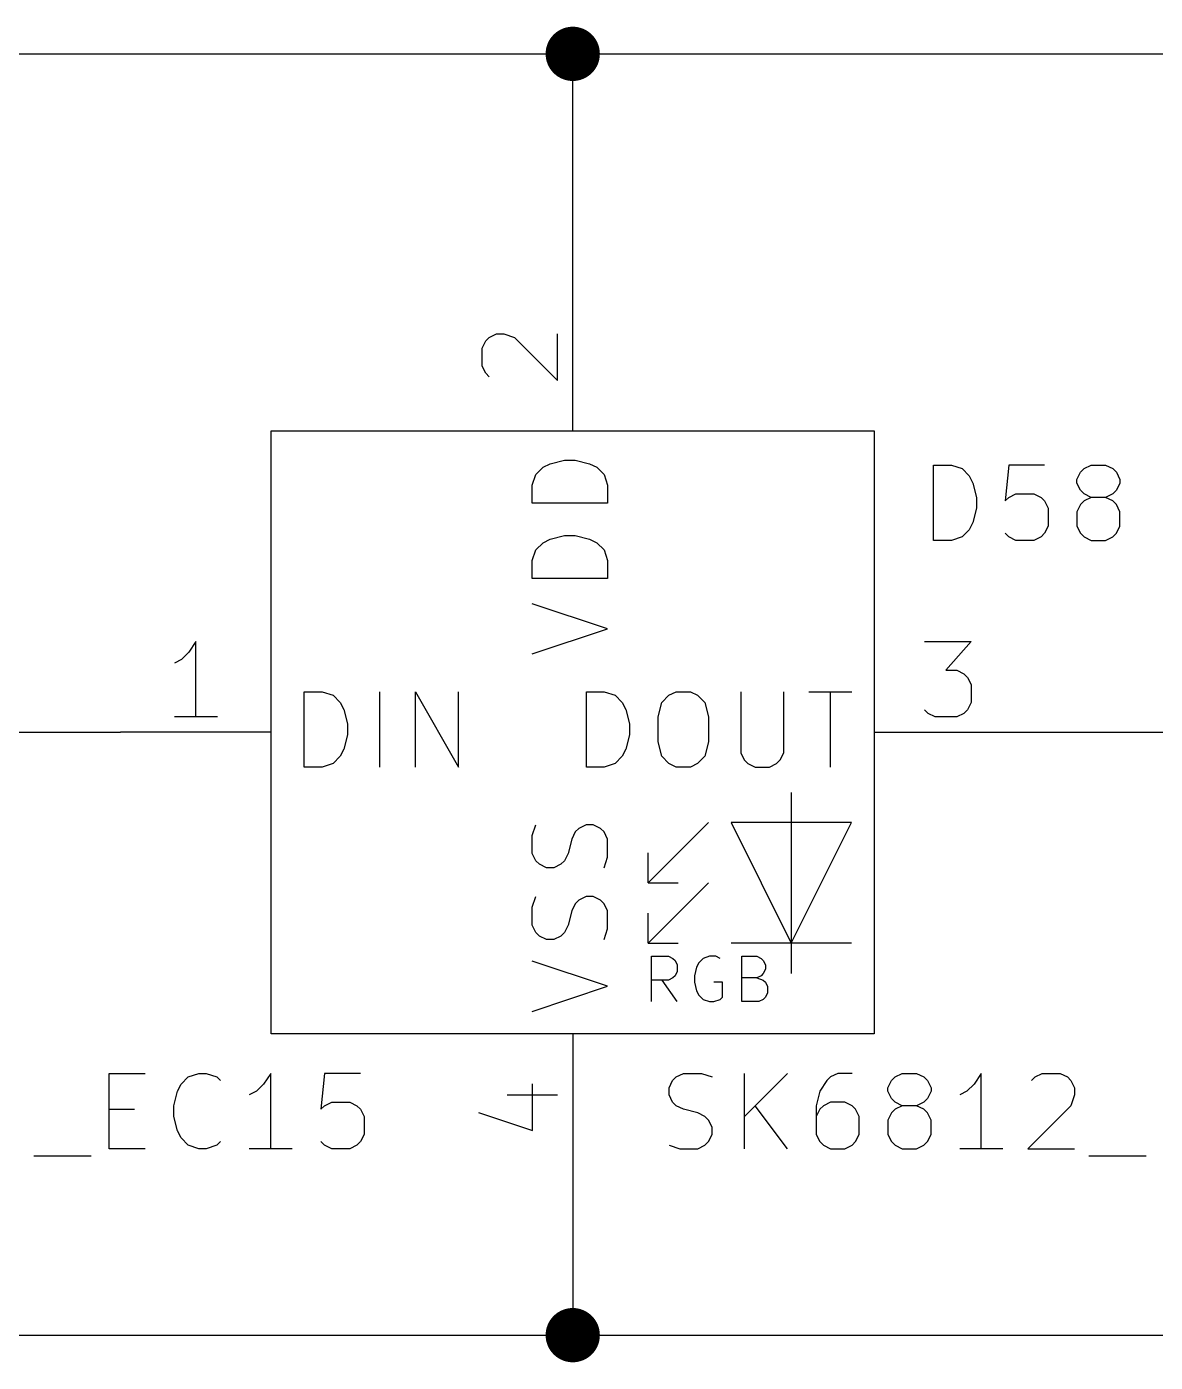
# Model space of a CAD drawing. Header units: millimetres. Extents: x 10 to 287, y -200 to -10.
# Drawn here: x 202.89 to 221.91, y -62.69 to -40.18 of the extents above; entities that cross this region are included whole.
import ezdxf

# ---------------------------------------------------------------- set-up
doc = ezdxf.new("R2010")
doc.units = ezdxf.units.MM
for name, color, linetype in [('GREENSIXTYFIVE', 129, 'CONTINUOUS'), ('LIGHTGREEN', 92, 'CONTINUOUS'), ('LIGHTRED', 12, 'CONTINUOUS'), ('RED', 14, 'CONTINUOUS'), ('WHITE', 250, 'CONTINUOUS')]:
    doc.layers.add(name, color=color, linetype=linetype)

msp = doc.modelspace()

# ---------------------------------------------------------------- linework, layer by layer
at = {"layer": 'GREENSIXTYFIVE', "linetype": 'CONTINUOUS'}
for p, q in [((211.468, -47.7278), (211.589, -47.6068)), ((211.468, -47.7278), (211.589, -47.6068)), ((211.589, -47.6068), (211.7099, -47.5463)), ((211.589, -47.6068), (211.7099, -47.5463)), ((211.7099, -47.5463), (211.9518, -47.4859)), ((211.7099, -47.5463), (211.9518, -47.4859)), ((211.9518, -47.4859), (212.1332, -47.4859)), ((211.9518, -47.4859), (212.1332, -47.4859)), ((212.1332, -47.4859), (212.3751, -47.5463)), ((212.1332, -47.4859), (212.3751, -47.5463)), ((212.3751, -47.5463), (212.4961, -47.6068)), ((212.3751, -47.5463), (212.4961, -47.6068)), ((212.4961, -47.6068), (212.6171, -47.7278)), ((212.4961, -47.6068), (212.6171, -47.7278)), ((218.1678, -48.8392), (218.1678, -47.5692)), ((218.1678, -47.5692), (218.4702, -47.5692)), ((218.1678, -48.8392), (218.1678, -47.5692)), ((218.1678, -47.5692), (218.4702, -47.5692)), ((218.4702, -47.5692), (218.6516, -47.6297)), ((218.4702, -47.5692), (218.6516, -47.6297)), ((218.6516, -47.6297), (218.7726, -47.7507)), ((218.6516, -47.6297), (218.7726, -47.7507)), ((219.4378, -47.5692), (219.3774, -48.174)), ((219.4378, -47.5692), (219.3774, -48.174)), ((220.0426, -47.5692), (219.4378, -47.5692)), ((220.0426, -47.5692), (219.4378, -47.5692)), ((220.5869, -47.8111), (220.6473, -47.6902)), ((220.5869, -47.8111), (220.6473, -47.6902)), ((220.6473, -47.6902), (220.7078, -47.6297)), ((220.6473, -47.6902), (220.7078, -47.6297)), ((220.7078, -47.6297), (220.8288, -47.5692)), ((220.7078, -47.6297), (220.8288, -47.5692)), ((220.8288, -47.5692), (221.0707, -47.5692)), ((220.8288, -47.5692), (221.0707, -47.5692)), ((221.0707, -47.5692), (221.1916, -47.6297)), ((221.0707, -47.5692), (221.1916, -47.6297)), ((221.1916, -47.6297), (221.2521, -47.6902)), ((221.1916, -47.6297), (221.2521, -47.6902)), ((221.2521, -47.6902), (221.3126, -47.8111)), ((221.2521, -47.6902), (221.3126, -47.8111)), ((211.4075, -47.9092), (211.468, -47.7278)), ((211.4075, -47.9092), (211.468, -47.7278)), ((211.4075, -48.2116), (211.4075, -47.9092)), ((211.4075, -48.2116), (211.4075, -47.9092)), ((212.6171, -47.7278), (212.6775, -47.9092)), ((212.6171, -47.7278), (212.6775, -47.9092)), ((212.6775, -47.9092), (212.6775, -48.2116)), ((212.6775, -47.9092), (212.6775, -48.2116)), ((218.7726, -47.7507), (218.8331, -47.8716)), ((218.7726, -47.7507), (218.8331, -47.8716)), ((218.8331, -47.8716), (218.8935, -48.1135)), ((218.8331, -47.8716), (218.8935, -48.1135)), ((220.5869, -47.8716), (220.5869, -47.8111)), ((220.5869, -47.8716), (220.5869, -47.8111)), ((220.6473, -47.9926), (220.5869, -47.8716)), ((220.6473, -47.9926), (220.5869, -47.8716)), ((221.3126, -47.8716), (221.2521, -47.9926)), ((221.3126, -47.8716), (221.2521, -47.9926)), ((221.3126, -47.8111), (221.3126, -47.8716)), ((221.3126, -47.8111), (221.3126, -47.8716)), ((218.8935, -48.1135), (218.8935, -48.2949)), ((218.8935, -48.1135), (218.8935, -48.2949)), ((219.3774, -48.174), (219.4378, -48.1135)), ((219.3774, -48.174), (219.4378, -48.1135)), ((219.4378, -48.1135), (219.5588, -48.053)), ((219.4378, -48.1135), (219.5588, -48.053)), ((219.5588, -48.053), (219.8612, -48.053)), ((219.5588, -48.053), (219.8612, -48.053)), ((219.8612, -48.053), (219.9821, -48.1135)), ((219.8612, -48.053), (219.9821, -48.1135)), ((219.9821, -48.1135), (220.0426, -48.174)), ((219.9821, -48.1135), (220.0426, -48.174)), ((220.7078, -48.053), (220.6473, -47.9926)), ((220.7078, -48.053), (220.6473, -47.9926)), ((220.8288, -48.1135), (220.7078, -48.053)), ((220.8288, -48.1135), (220.7078, -48.053)), ((220.8288, -48.1135), (220.7078, -48.174)), ((220.8288, -48.1135), (220.7078, -48.174)), ((221.0707, -48.1135), (220.8288, -48.1135)), ((221.0707, -48.1135), (220.8288, -48.1135)), ((221.1916, -48.053), (221.0707, -48.1135)), ((221.1916, -48.053), (221.0707, -48.1135)), ((221.1916, -48.174), (221.0707, -48.1135)), ((221.1916, -48.174), (221.0707, -48.1135)), ((221.2521, -47.9926), (221.1916, -48.053)), ((221.2521, -47.9926), (221.1916, -48.053)), ((212.6775, -48.2116), (211.4075, -48.2116)), ((212.6775, -48.2116), (211.4075, -48.2116)), ((218.8935, -48.2949), (218.8331, -48.5368)), ((218.8935, -48.2949), (218.8331, -48.5368)), ((220.0426, -48.174), (220.1031, -48.2949)), ((220.0426, -48.174), (220.1031, -48.2949)), ((220.1031, -48.2949), (220.1031, -48.5973)), ((220.1031, -48.2949), (220.1031, -48.5973)), ((220.6473, -48.2345), (220.5869, -48.3554)), ((220.6473, -48.2345), (220.5869, -48.3554)), ((220.5869, -48.3554), (220.5869, -48.5973)), ((220.5869, -48.3554), (220.5869, -48.5973)), ((220.7078, -48.174), (220.6473, -48.2345)), ((220.7078, -48.174), (220.6473, -48.2345)), ((221.2521, -48.2345), (221.1916, -48.174)), ((221.2521, -48.2345), (221.1916, -48.174)), ((221.3126, -48.3554), (221.2521, -48.2345)), ((221.3126, -48.3554), (221.2521, -48.2345)), ((221.3126, -48.5973), (221.3126, -48.3554)), ((221.3126, -48.5973), (221.3126, -48.3554)), ((218.8331, -48.5368), (218.7726, -48.6578)), ((218.8331, -48.5368), (218.7726, -48.6578)), ((220.1031, -48.5973), (220.0426, -48.7183)), ((220.1031, -48.5973), (220.0426, -48.7183)), ((220.5869, -48.5973), (220.6473, -48.7183)), ((220.5869, -48.5973), (220.6473, -48.7183)), ((221.2521, -48.7183), (221.3126, -48.5973)), ((221.2521, -48.7183), (221.3126, -48.5973)), ((211.589, -48.8768), (211.7099, -48.8163)), ((211.589, -48.8768), (211.7099, -48.8163)), ((211.7099, -48.8163), (211.9518, -48.7559)), ((211.7099, -48.8163), (211.9518, -48.7559)), ((211.9518, -48.7559), (212.1332, -48.7559)), ((211.9518, -48.7559), (212.1332, -48.7559)), ((212.1332, -48.7559), (212.3751, -48.8163)), ((212.1332, -48.7559), (212.3751, -48.8163)), ((212.3751, -48.8163), (212.4961, -48.8768)), ((212.3751, -48.8163), (212.4961, -48.8768)), ((218.6516, -48.7788), (218.4702, -48.8392)), ((218.6516, -48.7788), (218.4702, -48.8392)), ((218.7726, -48.6578), (218.6516, -48.7788)), ((218.7726, -48.6578), (218.6516, -48.7788)), ((219.4378, -48.7788), (219.3774, -48.7183)), ((219.4378, -48.7788), (219.3774, -48.7183)), ((219.5588, -48.8392), (219.4378, -48.7788)), ((219.5588, -48.8392), (219.4378, -48.7788)), ((219.9821, -48.7788), (219.8612, -48.8392)), ((219.9821, -48.7788), (219.8612, -48.8392)), ((220.0426, -48.7183), (219.9821, -48.7788)), ((220.0426, -48.7183), (219.9821, -48.7788)), ((220.6473, -48.7183), (220.7078, -48.7788)), ((220.6473, -48.7183), (220.7078, -48.7788)), ((220.7078, -48.7788), (220.8288, -48.8392)), ((220.7078, -48.7788), (220.8288, -48.8392)), ((221.0707, -48.8392), (221.1916, -48.7788)), ((221.0707, -48.8392), (221.1916, -48.7788)), ((221.1916, -48.7788), (221.2521, -48.7183)), ((221.1916, -48.7788), (221.2521, -48.7183)), ((211.4075, -49.1792), (211.468, -48.9978)), ((211.4075, -49.1792), (211.468, -48.9978)), ((211.468, -48.9978), (211.589, -48.8768)), ((211.468, -48.9978), (211.589, -48.8768)), ((212.4961, -48.8768), (212.6171, -48.9978)), ((212.4961, -48.8768), (212.6171, -48.9978)), ((212.6171, -48.9978), (212.6775, -49.1792)), ((212.6171, -48.9978), (212.6775, -49.1792)), ((218.4702, -48.8392), (218.1678, -48.8392)), ((218.4702, -48.8392), (218.1678, -48.8392)), ((219.8612, -48.8392), (219.5588, -48.8392)), ((219.8612, -48.8392), (219.5588, -48.8392)), ((220.8288, -48.8392), (221.0707, -48.8392)), ((220.8288, -48.8392), (221.0707, -48.8392)), ((211.4075, -49.4816), (211.4075, -49.1792)), ((211.4075, -49.4816), (211.4075, -49.1792)), ((212.6775, -49.1792), (212.6775, -49.4816)), ((212.6775, -49.1792), (212.6775, -49.4816)), ((212.6775, -49.4816), (211.4075, -49.4816)), ((212.6775, -49.4816), (211.4075, -49.4816)), ((212.6775, -50.3283), (211.4075, -49.9049)), ((212.6775, -50.3283), (211.4075, -49.9049)), ((211.4075, -50.7516), (212.6775, -50.3283)), ((211.4075, -50.7516), (212.6775, -50.3283)), ((207.5663, -52.6575), (207.5663, -51.3875)), ((207.5663, -51.3875), (207.8687, -51.3875)), ((207.5663, -52.6575), (207.5663, -51.3875)), ((207.5663, -51.3875), (207.8687, -51.3875)), ((207.8687, -51.3875), (208.0501, -51.448)), ((207.8687, -51.3875), (208.0501, -51.448)), ((208.0501, -51.448), (208.1711, -51.569)), ((208.0501, -51.448), (208.1711, -51.569)), ((208.8363, -52.6575), (208.8363, -51.3875)), ((208.8363, -52.6575), (208.8363, -51.3875)), ((209.4411, -52.6575), (209.4411, -51.3875)), ((209.4411, -51.3875), (210.1668, -52.6575)), ((209.4411, -52.6575), (209.4411, -51.3875)), ((209.4411, -51.3875), (210.1668, -52.6575)), ((210.1668, -52.6575), (210.1668, -51.3875)), ((210.1668, -52.6575), (210.1668, -51.3875)), ((212.3197, -52.6575), (212.3197, -51.3875)), ((212.3197, -51.3875), (212.6221, -51.3875)), ((212.3197, -52.6575), (212.3197, -51.3875)), ((212.3197, -51.3875), (212.6221, -51.3875)), ((212.6221, -51.3875), (212.8035, -51.448)), ((212.6221, -51.3875), (212.8035, -51.448)), ((212.8035, -51.448), (212.9245, -51.569)), ((212.8035, -51.448), (212.9245, -51.569)), ((213.5897, -51.569), (213.7107, -51.448)), ((213.5897, -51.569), (213.7107, -51.448)), ((213.7107, -51.448), (213.8316, -51.3875)), ((213.7107, -51.448), (213.8316, -51.3875)), ((213.8316, -51.3875), (214.0735, -51.3875)), ((213.8316, -51.3875), (214.0735, -51.3875)), ((214.0735, -51.3875), (214.1945, -51.448)), ((214.0735, -51.3875), (214.1945, -51.448)), ((214.1945, -51.448), (214.3154, -51.569)), ((214.1945, -51.448), (214.3154, -51.569)), ((214.9202, -51.3875), (214.9202, -52.4156)), ((214.9202, -51.3875), (214.9202, -52.4156)), ((215.6459, -52.4156), (215.6459, -51.3875)), ((215.6459, -52.4156), (215.6459, -51.3875)), ((216.0693, -51.3875), (216.795, -51.3875)), ((216.0693, -51.3875), (216.795, -51.3875)), ((216.4322, -52.6575), (216.4322, -51.3875)), ((216.4322, -52.6575), (216.4322, -51.3875)), ((208.1711, -51.569), (208.2316, -51.6899)), ((208.1711, -51.569), (208.2316, -51.6899)), ((208.2316, -51.6899), (208.292, -51.9318)), ((208.2316, -51.6899), (208.292, -51.9318)), ((212.9245, -51.569), (212.985, -51.6899)), ((212.9245, -51.569), (212.985, -51.6899)), ((212.985, -51.6899), (213.0454, -51.9318)), ((212.985, -51.6899), (213.0454, -51.9318)), ((213.5293, -51.8109), (213.5897, -51.569)), ((213.5293, -51.8109), (213.5897, -51.569)), ((214.3154, -51.569), (214.3759, -51.8109)), ((214.3154, -51.569), (214.3759, -51.8109)), ((208.292, -51.9318), (208.292, -52.1132)), ((208.292, -51.9318), (208.292, -52.1132)), ((213.0454, -51.9318), (213.0454, -52.1132)), ((213.0454, -51.9318), (213.0454, -52.1132)), ((213.5293, -52.2342), (213.5293, -51.8109)), ((213.5293, -52.2342), (213.5293, -51.8109)), ((214.3759, -51.8109), (214.3759, -52.2342)), ((214.3759, -51.8109), (214.3759, -52.2342)), ((208.292, -52.1132), (208.2316, -52.3551)), ((208.292, -52.1132), (208.2316, -52.3551)), ((213.0454, -52.1132), (212.985, -52.3551)), ((213.0454, -52.1132), (212.985, -52.3551)), ((208.2316, -52.3551), (208.1711, -52.4761)), ((208.2316, -52.3551), (208.1711, -52.4761)), ((212.985, -52.3551), (212.9245, -52.4761)), ((212.985, -52.3551), (212.9245, -52.4761)), ((213.5897, -52.4761), (213.5293, -52.2342)), ((213.5897, -52.4761), (213.5293, -52.2342)), ((214.3759, -52.2342), (214.3154, -52.4761)), ((214.3759, -52.2342), (214.3154, -52.4761)), ((214.9202, -52.4156), (214.9807, -52.5366)), ((214.9202, -52.4156), (214.9807, -52.5366)), ((215.5855, -52.5366), (215.6459, -52.4156)), ((215.5855, -52.5366), (215.6459, -52.4156)), ((207.8687, -52.6575), (207.5663, -52.6575)), ((207.8687, -52.6575), (207.5663, -52.6575)), ((208.0501, -52.5971), (207.8687, -52.6575)), ((208.0501, -52.5971), (207.8687, -52.6575)), ((208.1711, -52.4761), (208.0501, -52.5971)), ((208.1711, -52.4761), (208.0501, -52.5971)), ((212.6221, -52.6575), (212.3197, -52.6575)), ((212.6221, -52.6575), (212.3197, -52.6575)), ((212.8035, -52.5971), (212.6221, -52.6575)), ((212.8035, -52.5971), (212.6221, -52.6575)), ((212.9245, -52.4761), (212.8035, -52.5971)), ((212.9245, -52.4761), (212.8035, -52.5971)), ((213.7107, -52.5971), (213.5897, -52.4761)), ((213.7107, -52.5971), (213.5897, -52.4761)), ((213.8316, -52.6575), (213.7107, -52.5971)), ((213.8316, -52.6575), (213.7107, -52.5971)), ((214.0735, -52.6575), (213.8316, -52.6575)), ((214.0735, -52.6575), (213.8316, -52.6575)), ((214.1945, -52.5971), (214.0735, -52.6575)), ((214.1945, -52.5971), (214.0735, -52.6575)), ((214.3154, -52.4761), (214.1945, -52.5971)), ((214.3154, -52.4761), (214.1945, -52.5971)), ((214.9807, -52.5366), (215.0412, -52.5971)), ((214.9807, -52.5366), (215.0412, -52.5971)), ((215.0412, -52.5971), (215.1621, -52.6575)), ((215.0412, -52.5971), (215.1621, -52.6575)), ((215.1621, -52.6575), (215.404, -52.6575)), ((215.1621, -52.6575), (215.404, -52.6575)), ((215.404, -52.6575), (215.525, -52.5971)), ((215.404, -52.6575), (215.525, -52.5971)), ((215.525, -52.5971), (215.5855, -52.5366)), ((215.525, -52.5971), (215.5855, -52.5366)), ((211.4075, -53.8117), (211.468, -53.6302)), ((211.4075, -53.8117), (211.468, -53.6302)), ((212.1332, -53.7512), (212.0728, -53.8721)), ((212.1332, -53.7512), (212.0728, -53.8721)), ((212.1937, -53.6907), (212.1332, -53.7512)), ((212.1937, -53.6907), (212.1332, -53.7512)), ((212.3147, -53.6302), (212.1937, -53.6907)), ((212.3147, -53.6302), (212.1937, -53.6907)), ((212.4356, -53.6302), (212.3147, -53.6302)), ((212.4356, -53.6302), (212.3147, -53.6302)), ((212.5566, -53.6907), (212.4356, -53.6302)), ((212.5566, -53.6907), (212.4356, -53.6302)), ((212.6171, -53.7512), (212.5566, -53.6907)), ((212.6171, -53.7512), (212.5566, -53.6907)), ((212.6775, -53.8721), (212.6171, -53.7512)), ((212.6775, -53.8721), (212.6171, -53.7512)), ((211.4075, -54.114), (211.4075, -53.8117)), ((211.4075, -54.114), (211.4075, -53.8117)), ((212.0728, -53.8721), (212.0123, -54.114)), ((212.0728, -53.8721), (212.0123, -54.114)), ((212.6775, -54.1745), (212.6775, -53.8721)), ((212.6775, -54.1745), (212.6775, -53.8721)), ((211.468, -54.235), (211.4075, -54.114)), ((211.468, -54.235), (211.4075, -54.114)), ((211.5285, -54.2955), (211.468, -54.235)), ((211.5285, -54.2955), (211.468, -54.235)), ((211.9518, -54.235), (211.8913, -54.2955)), ((211.9518, -54.235), (211.8913, -54.2955)), ((212.0123, -54.114), (211.9518, -54.235)), ((212.0123, -54.114), (211.9518, -54.235)), ((212.6171, -54.3559), (212.6775, -54.1745)), ((212.6171, -54.3559), (212.6775, -54.1745)), ((211.6494, -54.3559), (211.5285, -54.2955)), ((211.6494, -54.3559), (211.5285, -54.2955)), ((211.7704, -54.3559), (211.6494, -54.3559)), ((211.7704, -54.3559), (211.6494, -54.3559)), ((211.8913, -54.2955), (211.7704, -54.3559)), ((211.8913, -54.2955), (211.7704, -54.3559)), ((211.4075, -55.0212), (211.468, -54.8397)), ((211.4075, -55.0212), (211.468, -54.8397)), ((212.1937, -54.9002), (212.1332, -54.9607)), ((212.1937, -54.9002), (212.1332, -54.9607)), ((212.3147, -54.8397), (212.1937, -54.9002)), ((212.3147, -54.8397), (212.1937, -54.9002)), ((212.4356, -54.8397), (212.3147, -54.8397)), ((212.4356, -54.8397), (212.3147, -54.8397)), ((212.5566, -54.9002), (212.4356, -54.8397)), ((212.5566, -54.9002), (212.4356, -54.8397)), ((212.6171, -54.9607), (212.5566, -54.9002)), ((212.6171, -54.9607), (212.5566, -54.9002)), ((211.4075, -55.3235), (211.4075, -55.0212)), ((211.4075, -55.3235), (211.4075, -55.0212)), ((212.0728, -55.0816), (212.0123, -55.3235)), ((212.0728, -55.0816), (212.0123, -55.3235)), ((212.1332, -54.9607), (212.0728, -55.0816)), ((212.1332, -54.9607), (212.0728, -55.0816)), ((212.6775, -55.0816), (212.6171, -54.9607)), ((212.6775, -55.0816), (212.6171, -54.9607)), ((212.6775, -55.384), (212.6775, -55.0816)), ((212.6775, -55.384), (212.6775, -55.0816)), ((211.468, -55.4445), (211.4075, -55.3235)), ((211.468, -55.4445), (211.4075, -55.3235)), ((212.0123, -55.3235), (211.9518, -55.4445)), ((212.0123, -55.3235), (211.9518, -55.4445)), ((211.5285, -55.505), (211.468, -55.4445)), ((211.5285, -55.505), (211.468, -55.4445)), ((211.6494, -55.5654), (211.5285, -55.505)), ((211.6494, -55.5654), (211.5285, -55.505)), ((211.7704, -55.5654), (211.6494, -55.5654)), ((211.7704, -55.5654), (211.6494, -55.5654)), ((211.8913, -55.505), (211.7704, -55.5654)), ((211.8913, -55.505), (211.7704, -55.5654)), ((211.9518, -55.4445), (211.8913, -55.505)), ((211.9518, -55.4445), (211.8913, -55.505)), ((212.6171, -55.5654), (212.6775, -55.384)), ((212.6171, -55.5654), (212.6775, -55.384)), ((212.6775, -56.3517), (211.4075, -55.9283)), ((212.6775, -56.3517), (211.4075, -55.9283)), ((211.4075, -56.775), (212.6775, -56.3517)), ((211.4075, -56.775), (212.6775, -56.3517)), ((204.2786, -59.0889), (204.2786, -57.8189)), ((204.2786, -57.8189), (204.8834, -57.8189)), ((204.2786, -59.0889), (204.2786, -57.8189)), ((204.2786, -57.8189), (204.8834, -57.8189)), ((205.6091, -57.8794), (205.7905, -57.8189)), ((205.6091, -57.8794), (205.7905, -57.8189)), ((205.7905, -57.8189), (205.9114, -57.8189)), ((205.7905, -57.8189), (205.9114, -57.8189)), ((205.9114, -57.8189), (206.0929, -57.8794)), ((205.9114, -57.8189), (206.0929, -57.8794)), ((207, -57.8189), (206.8791, -58.0004)), ((207, -57.8189), (206.8791, -58.0004)), ((207, -59.0889), (207, -57.8189)), ((207, -59.0889), (207, -57.8189)), ((207.9071, -57.8189), (207.8467, -58.4237)), ((207.9071, -57.8189), (207.8467, -58.4237)), ((208.5119, -57.8189), (207.9071, -57.8189)), ((208.5119, -57.8189), (207.9071, -57.8189)), ((213.834, -57.8794), (213.955, -57.8189)), ((213.834, -57.8794), (213.955, -57.8189)), ((213.955, -57.8189), (214.2573, -57.8189)), ((213.955, -57.8189), (214.2573, -57.8189)), ((214.2573, -57.8189), (214.4388, -57.8794)), ((214.2573, -57.8189), (214.4388, -57.8794)), ((214.983, -59.0889), (214.983, -57.8189)), ((215.7087, -57.8189), (214.983, -58.5446)), ((214.983, -59.0889), (214.983, -57.8189)), ((215.7087, -57.8189), (214.983, -58.5446)), ((216.5554, -57.8189), (216.4345, -57.8794)), ((216.5554, -57.8189), (216.4345, -57.8794)), ((216.7973, -57.8189), (216.5554, -57.8189)), ((216.7973, -57.8189), (216.5554, -57.8189)), ((217.523, -57.8794), (217.644, -57.8189)), ((217.523, -57.8794), (217.644, -57.8189)), ((217.644, -57.8189), (217.8859, -57.8189)), ((217.644, -57.8189), (217.8859, -57.8189)), ((217.8859, -57.8189), (218.0068, -57.8794)), ((217.8859, -57.8189), (218.0068, -57.8794)), ((218.9744, -57.8189), (218.8535, -58.0004)), ((218.9744, -57.8189), (218.8535, -58.0004)), ((218.9744, -59.0889), (218.9744, -57.8189)), ((218.9744, -59.0889), (218.9744, -57.8189)), ((219.8815, -57.8794), (220.0025, -57.8189)), ((219.8815, -57.8794), (220.0025, -57.8189)), ((220.0025, -57.8189), (220.3049, -57.8189)), ((220.0025, -57.8189), (220.3049, -57.8189)), ((220.3049, -57.8189), (220.4258, -57.8794)), ((220.3049, -57.8189), (220.4258, -57.8794)), ((205.4276, -58.1213), (205.4881, -58.0004)), ((205.4276, -58.1213), (205.4881, -58.0004)), ((205.4881, -58.0004), (205.6091, -57.8794)), ((205.4881, -58.0004), (205.6091, -57.8794)), ((206.0929, -57.8794), (206.1533, -57.9399)), ((206.0929, -57.8794), (206.1533, -57.9399)), ((206.8791, -58.0004), (206.7581, -58.1213)), ((206.8791, -58.0004), (206.7581, -58.1213)), ((213.7131, -58.0608), (213.7735, -57.9399)), ((213.7131, -58.0608), (213.7735, -57.9399)), ((213.7131, -58.1818), (213.7131, -58.0608)), ((213.7131, -58.1818), (213.7131, -58.0608)), ((213.7735, -57.9399), (213.834, -57.8794)), ((213.7735, -57.9399), (213.834, -57.8794)), ((216.374, -57.9399), (216.253, -58.1213)), ((216.374, -57.9399), (216.253, -58.1213)), ((216.4345, -57.8794), (216.374, -57.9399)), ((216.4345, -57.8794), (216.374, -57.9399)), ((217.4021, -58.0608), (217.4625, -57.9399)), ((217.4021, -58.0608), (217.4625, -57.9399)), ((217.4021, -58.1213), (217.4021, -58.0608)), ((217.4021, -58.1213), (217.4021, -58.0608)), ((217.4625, -57.9399), (217.523, -57.8794)), ((217.4625, -57.9399), (217.523, -57.8794)), ((218.0068, -57.8794), (218.0673, -57.9399)), ((218.0068, -57.8794), (218.0673, -57.9399)), ((218.0673, -57.9399), (218.1278, -58.0608)), ((218.0673, -57.9399), (218.1278, -58.0608)), ((218.1278, -58.0608), (218.1278, -58.1213)), ((218.1278, -58.0608), (218.1278, -58.1213)), ((218.8535, -58.0004), (218.7325, -58.1213)), ((218.8535, -58.0004), (218.7325, -58.1213)), ((219.8211, -57.9399), (219.8815, -57.8794)), ((219.8211, -57.9399), (219.8815, -57.8794)), ((220.4258, -57.8794), (220.4863, -57.9399)), ((220.4258, -57.8794), (220.4863, -57.9399)), ((220.4863, -57.9399), (220.5468, -58.0608)), ((220.4863, -57.9399), (220.5468, -58.0608)), ((220.5468, -58.0608), (220.5468, -58.1818)), ((220.5468, -58.0608), (220.5468, -58.1818)), ((205.3672, -58.3632), (205.4276, -58.1213)), ((205.3672, -58.3632), (205.4276, -58.1213)), ((206.7581, -58.1213), (206.6372, -58.1818)), ((206.7581, -58.1213), (206.6372, -58.1818)), ((213.7735, -58.3027), (213.7131, -58.1818)), ((213.7735, -58.3027), (213.7131, -58.1818)), ((216.253, -58.1213), (216.1926, -58.3632)), ((216.253, -58.1213), (216.1926, -58.3632)), ((217.4625, -58.2423), (217.4021, -58.1213)), ((217.4625, -58.2423), (217.4021, -58.1213)), ((217.523, -58.3027), (217.4625, -58.2423)), ((217.523, -58.3027), (217.4625, -58.2423)), ((218.0673, -58.2423), (218.0068, -58.3027)), ((218.0673, -58.2423), (218.0068, -58.3027)), ((218.1278, -58.1213), (218.0673, -58.2423)), ((218.1278, -58.1213), (218.0673, -58.2423)), ((218.7325, -58.1213), (218.6116, -58.1818)), ((218.7325, -58.1213), (218.6116, -58.1818)), ((220.5468, -58.1818), (220.4863, -58.3632)), ((220.5468, -58.1818), (220.4863, -58.3632)), ((204.2786, -58.4237), (204.702, -58.4237)), ((204.2786, -58.4237), (204.702, -58.4237)), ((205.3672, -58.5446), (205.3672, -58.3632)), ((205.3672, -58.5446), (205.3672, -58.3632)), ((207.8467, -58.4237), (207.9071, -58.3632)), ((207.8467, -58.4237), (207.9071, -58.3632)), ((207.9071, -58.3632), (208.0281, -58.3027)), ((207.9071, -58.3632), (208.0281, -58.3027)), ((208.0281, -58.3027), (208.3305, -58.3027)), ((208.0281, -58.3027), (208.3305, -58.3027)), ((208.3305, -58.3027), (208.4514, -58.3632)), ((208.3305, -58.3027), (208.4514, -58.3632)), ((208.4514, -58.3632), (208.5119, -58.4237)), ((208.4514, -58.3632), (208.5119, -58.4237)), ((208.5119, -58.4237), (208.5724, -58.5446)), ((208.5119, -58.4237), (208.5724, -58.5446)), ((213.834, -58.3632), (213.7735, -58.3027)), ((213.834, -58.3632), (213.7735, -58.3027)), ((213.955, -58.4237), (213.834, -58.3632)), ((213.955, -58.4237), (213.834, -58.3632)), ((214.1969, -58.4842), (213.955, -58.4237)), ((214.1969, -58.4842), (213.955, -58.4237)), ((214.3178, -58.5446), (214.1969, -58.4842)), ((214.3178, -58.5446), (214.1969, -58.4842)), ((215.7087, -59.0889), (215.1645, -58.3632)), ((215.7087, -59.0889), (215.1645, -58.3632)), ((216.1926, -58.3632), (216.1926, -58.847)), ((216.1926, -58.3632), (216.1926, -58.847)), ((216.253, -58.4237), (216.1926, -58.5446)), ((216.253, -58.4237), (216.1926, -58.5446)), ((216.3135, -58.3632), (216.253, -58.4237)), ((216.3135, -58.3632), (216.253, -58.4237)), ((216.4345, -58.3027), (216.3135, -58.3632)), ((216.4345, -58.3027), (216.3135, -58.3632)), ((216.6764, -58.3027), (216.4345, -58.3027)), ((216.6764, -58.3027), (216.4345, -58.3027)), ((216.7973, -58.3632), (216.6764, -58.3027)), ((216.7973, -58.3632), (216.6764, -58.3027)), ((216.8578, -58.4237), (216.7973, -58.3632)), ((216.8578, -58.4237), (216.7973, -58.3632)), ((216.9183, -58.5446), (216.8578, -58.4237)), ((216.9183, -58.5446), (216.8578, -58.4237)), ((217.4625, -58.4842), (217.4021, -58.6051)), ((217.4625, -58.4842), (217.4021, -58.6051)), ((217.523, -58.4237), (217.4625, -58.4842)), ((217.523, -58.4237), (217.4625, -58.4842)), ((217.644, -58.3632), (217.523, -58.3027)), ((217.644, -58.3632), (217.523, -58.3027)), ((217.644, -58.3632), (217.523, -58.4237)), ((217.644, -58.3632), (217.523, -58.4237)), ((217.8859, -58.3632), (217.644, -58.3632)), ((217.8859, -58.3632), (217.644, -58.3632)), ((218.0068, -58.3027), (217.8859, -58.3632)), ((218.0068, -58.3027), (217.8859, -58.3632)), ((218.0068, -58.4237), (217.8859, -58.3632)), ((218.0068, -58.4237), (217.8859, -58.3632)), ((218.0673, -58.4842), (218.0068, -58.4237)), ((218.0673, -58.4842), (218.0068, -58.4237)), ((218.1278, -58.6051), (218.0673, -58.4842)), ((218.1278, -58.6051), (218.0673, -58.4842)), ((220.4863, -58.3632), (219.7606, -59.0889)), ((220.4863, -58.3632), (219.7606, -59.0889)), ((205.4276, -58.7865), (205.3672, -58.5446)), ((205.4276, -58.7865), (205.3672, -58.5446)), ((208.5724, -58.5446), (208.5724, -58.847)), ((208.5724, -58.5446), (208.5724, -58.847)), ((214.3783, -58.6051), (214.3178, -58.5446)), ((214.3783, -58.6051), (214.3178, -58.5446)), ((214.4388, -58.7261), (214.3783, -58.6051)), ((214.4388, -58.7261), (214.3783, -58.6051)), ((214.4388, -58.847), (214.4388, -58.7261)), ((214.4388, -58.847), (214.4388, -58.7261)), ((216.9183, -58.847), (216.9183, -58.5446)), ((216.9183, -58.847), (216.9183, -58.5446)), ((217.4021, -58.6051), (217.4021, -58.847)), ((217.4021, -58.6051), (217.4021, -58.847)), ((218.1278, -58.847), (218.1278, -58.6051)), ((218.1278, -58.847), (218.1278, -58.6051)), ((205.4881, -58.9075), (205.4276, -58.7865)), ((205.4881, -58.9075), (205.4276, -58.7865)), ((205.6091, -59.0285), (205.4881, -58.9075)), ((205.6091, -59.0285), (205.4881, -58.9075)), ((208.5724, -58.847), (208.5119, -58.968)), ((208.5724, -58.847), (208.5119, -58.968)), ((214.3783, -58.968), (214.4388, -58.847)), ((214.3783, -58.968), (214.4388, -58.847)), ((216.1926, -58.847), (216.253, -58.968)), ((216.1926, -58.847), (216.253, -58.968)), ((216.8578, -58.968), (216.9183, -58.847)), ((216.8578, -58.968), (216.9183, -58.847)), ((217.4021, -58.847), (217.4625, -58.968)), ((217.4021, -58.847), (217.4625, -58.968)), ((218.0673, -58.968), (218.1278, -58.847)), ((218.0673, -58.968), (218.1278, -58.847)), ((204.8834, -59.0889), (204.2786, -59.0889)), ((204.8834, -59.0889), (204.2786, -59.0889)), ((205.7905, -59.0889), (205.6091, -59.0285)), ((205.7905, -59.0889), (205.6091, -59.0285)), ((205.9114, -59.0889), (205.7905, -59.0889)), ((205.9114, -59.0889), (205.7905, -59.0889)), ((206.0929, -59.0285), (205.9114, -59.0889)), ((206.0929, -59.0285), (205.9114, -59.0889)), ((206.1533, -58.968), (206.0929, -59.0285)), ((206.1533, -58.968), (206.0929, -59.0285)), ((207.3629, -59.0889), (206.6372, -59.0889)), ((207.3629, -59.0889), (206.6372, -59.0889)), ((207.9071, -59.0285), (207.8467, -58.968)), ((207.9071, -59.0285), (207.8467, -58.968)), ((208.0281, -59.0889), (207.9071, -59.0285)), ((208.0281, -59.0889), (207.9071, -59.0285)), ((208.3305, -59.0889), (208.0281, -59.0889)), ((208.3305, -59.0889), (208.0281, -59.0889)), ((208.4514, -59.0285), (208.3305, -59.0889)), ((208.4514, -59.0285), (208.3305, -59.0889)), ((208.5119, -58.968), (208.4514, -59.0285)), ((208.5119, -58.968), (208.4514, -59.0285)), ((213.7131, -59.0285), (213.8945, -59.0889)), ((213.7131, -59.0285), (213.8945, -59.0889)), ((213.8945, -59.0889), (214.1969, -59.0889)), ((213.8945, -59.0889), (214.1969, -59.0889)), ((214.1969, -59.0889), (214.3178, -59.0285)), ((214.1969, -59.0889), (214.3178, -59.0285)), ((214.3178, -59.0285), (214.3783, -58.968)), ((214.3178, -59.0285), (214.3783, -58.968)), ((216.253, -58.968), (216.3135, -59.0285)), ((216.253, -58.968), (216.3135, -59.0285)), ((216.3135, -59.0285), (216.4345, -59.0889)), ((216.3135, -59.0285), (216.4345, -59.0889)), ((216.4345, -59.0889), (216.6764, -59.0889)), ((216.4345, -59.0889), (216.6764, -59.0889)), ((216.6764, -59.0889), (216.7973, -59.0285)), ((216.6764, -59.0889), (216.7973, -59.0285)), ((216.7973, -59.0285), (216.8578, -58.968)), ((216.7973, -59.0285), (216.8578, -58.968)), ((217.4625, -58.968), (217.523, -59.0285)), ((217.4625, -58.968), (217.523, -59.0285)), ((217.523, -59.0285), (217.644, -59.0889)), ((217.523, -59.0285), (217.644, -59.0889)), ((217.644, -59.0889), (217.8859, -59.0889)), ((217.644, -59.0889), (217.8859, -59.0889)), ((217.8859, -59.0889), (218.0068, -59.0285)), ((217.8859, -59.0889), (218.0068, -59.0285)), ((218.0068, -59.0285), (218.0673, -58.968)), ((218.0068, -59.0285), (218.0673, -58.968)), ((219.3373, -59.0889), (218.6116, -59.0889)), ((219.3373, -59.0889), (218.6116, -59.0889)), ((219.7606, -59.0889), (220.5468, -59.0889)), ((219.7606, -59.0889), (220.5468, -59.0889)), ((203.0087, -59.2099), (203.9763, -59.2099)), ((203.0087, -59.2099), (203.9763, -59.2099)), ((220.7887, -59.2099), (221.7563, -59.2099)), ((220.7887, -59.2099), (221.7563, -59.2099))]:
    msp.add_line(p, q, dxfattribs=at)
at = {"layer": 'LIGHTGREEN', "linetype": 'CONTINUOUS'}
for p, q in [((194.31, -40.64), (212.09, -40.64)), ((212.09, -40.64), (229.87, -40.64)), ((212.09, -44.45), (212.09, -40.64)), ((201.93, -52.07), (204.47, -52.07)), ((219.71, -52.07), (222.25, -52.07)), ((212.09, -59.69), (212.09, -62.23)), ((194.31, -62.23), (212.09, -62.23)), ((212.09, -62.23), (229.87, -62.23))]:
    msp.add_line(p, q, dxfattribs=at)
at = {"layer": 'LIGHTGREEN', "const_width": 0.4572}
for points in [[(211.8614, -40.64, 1), (212.3186, -40.64, 1)], [(211.8614, -62.23, 1), (212.3186, -62.23, 1)]]:
    msp.add_lwpolyline(points, format="xyb", close=True, dxfattribs=at)
at = {"layer": 'LIGHTRED', "linetype": 'CONTINUOUS'}
for p, q in [((210.6234, -45.478), (210.6839, -45.4175)), ((210.6234, -45.478), (210.6839, -45.4175)), ((210.6839, -45.4175), (210.8048, -45.357)), ((210.6839, -45.4175), (210.8048, -45.357)), ((210.8048, -45.357), (210.9258, -45.357)), ((210.8048, -45.357), (210.9258, -45.357)), ((210.9258, -45.357), (211.1072, -45.4175)), ((210.9258, -45.357), (211.1072, -45.4175)), ((211.1072, -45.4175), (211.8329, -46.1432)), ((211.1072, -45.4175), (211.8329, -46.1432)), ((211.8329, -46.1432), (211.8329, -45.357)), ((211.8329, -46.1432), (211.8329, -45.357)), ((210.5629, -45.5989), (210.6234, -45.478)), ((210.5629, -45.5989), (210.6234, -45.478)), ((210.5629, -45.9013), (210.5629, -45.5989)), ((210.5629, -45.9013), (210.5629, -45.5989)), ((210.6234, -46.0223), (210.5629, -45.9013)), ((210.6234, -46.0223), (210.5629, -45.9013)), ((210.6839, -46.0827), (210.6234, -46.0223)), ((210.6839, -46.0827), (210.6234, -46.0223)), ((205.74, -50.5429), (205.6191, -50.7244)), ((205.74, -50.5429), (205.6191, -50.7244)), ((205.74, -51.8129), (205.74, -50.5429)), ((205.74, -51.8129), (205.74, -50.5429)), ((218.0167, -50.5429), (218.8029, -50.5429)), ((218.0167, -50.5429), (218.8029, -50.5429)), ((218.8029, -50.5429), (218.3795, -51.0267)), ((218.8029, -50.5429), (218.3795, -51.0267)), ((205.4981, -50.8453), (205.3772, -50.9058)), ((205.4981, -50.8453), (205.3772, -50.9058)), ((205.6191, -50.7244), (205.4981, -50.8453)), ((205.6191, -50.7244), (205.4981, -50.8453)), ((218.3795, -51.0267), (218.561, -51.0267)), ((218.3795, -51.0267), (218.561, -51.0267)), ((218.561, -51.0267), (218.6819, -51.0872)), ((218.561, -51.0267), (218.6819, -51.0872)), ((218.6819, -51.0872), (218.7424, -51.1477)), ((218.6819, -51.0872), (218.7424, -51.1477)), ((218.7424, -51.1477), (218.8029, -51.2686)), ((218.7424, -51.1477), (218.8029, -51.2686)), ((218.8029, -51.2686), (218.8029, -51.571)), ((218.8029, -51.2686), (218.8029, -51.571)), ((218.0772, -51.7525), (218.0167, -51.692)), ((218.0772, -51.7525), (218.0167, -51.692)), ((218.1981, -51.8129), (218.0772, -51.7525)), ((218.1981, -51.8129), (218.0772, -51.7525)), ((218.6819, -51.7525), (218.561, -51.8129)), ((218.6819, -51.7525), (218.561, -51.8129)), ((218.7424, -51.692), (218.6819, -51.7525)), ((218.7424, -51.692), (218.6819, -51.7525)), ((218.8029, -51.571), (218.7424, -51.692)), ((218.8029, -51.571), (218.7424, -51.692)), ((206.1029, -51.8129), (205.3772, -51.8129)), ((206.1029, -51.8129), (205.3772, -51.8129)), ((218.561, -51.8129), (218.1981, -51.8129)), ((218.561, -51.8129), (218.1981, -51.8129)), ((211.4096, -58.7827), (211.4096, -57.9966)), ((211.4096, -58.7827), (211.4096, -57.9966)), ((210.9863, -58.178), (211.8329, -58.178)), ((210.9863, -58.178), (211.8329, -58.178)), ((210.5025, -58.4804), (211.4096, -58.7827)), ((210.5025, -58.4804), (211.4096, -58.7827))]:
    msp.add_line(p, q, dxfattribs=at)
at = {"layer": 'RED', "linetype": 'CONTINUOUS'}
for p, q in [((212.09, -46.99), (212.09, -44.45)), ((212.09, -46.99), (212.09, -44.45)), ((207.01, -57.15), (207.01, -46.99)), ((207.01, -46.99), (217.17, -46.99)), ((217.17, -46.99), (217.17, -57.15)), ((207.01, -52.07), (204.47, -52.07)), ((207.01, -52.07), (204.47, -52.07)), ((217.17, -52.07), (219.71, -52.07)), ((217.17, -52.07), (219.71, -52.07)), ((215.773, -53.086), (215.773, -55.626)), ((214.376, -53.594), (213.36, -54.61)), ((216.789, -53.594), (214.757, -53.594)), ((214.757, -53.594), (215.773, -55.626)), ((215.773, -55.626), (216.789, -53.594)), ((213.36, -54.61), (213.36, -54.102)), ((213.36, -54.61), (213.868, -54.61)), ((214.376, -54.61), (213.36, -55.626)), ((213.36, -55.626), (213.36, -55.118)), ((213.36, -55.626), (213.868, -55.626)), ((216.789, -55.626), (214.757, -55.626)), ((215.773, -55.626), (215.773, -56.134)), ((213.4144, -56.6085), (213.4144, -55.8465)), ((213.4144, -55.8465), (213.7047, -55.8465)), ((213.7047, -55.8465), (213.7772, -55.8828)), ((213.7772, -55.8828), (213.8135, -55.9191)), ((213.8135, -55.9191), (213.8498, -55.9917)), ((213.8498, -55.9917), (213.8498, -56.1005)), ((214.1764, -56.028), (214.1401, -56.1731)), ((214.2127, -55.9554), (214.1764, -56.028)), ((214.2852, -55.8828), (214.2127, -55.9554)), ((214.3941, -55.8465), (214.2852, -55.8828)), ((214.503, -55.8465), (214.3941, -55.8465)), ((214.5755, -55.8828), (214.503, -55.8465)), ((214.9384, -56.6085), (214.9384, -55.8465)), ((214.9384, -55.8465), (215.1924, -55.8465)), ((215.1924, -55.8465), (215.265, -55.8828)), ((215.265, -55.8828), (215.3012, -55.9191)), ((215.3012, -55.9191), (215.3375, -55.9917)), ((215.3375, -55.9917), (215.3375, -56.0643)), ((213.7047, -56.2457), (213.4144, -56.2457)), ((213.8498, -56.6085), (213.5958, -56.2457)), ((213.7772, -56.2094), (213.7047, -56.2457)), ((213.8135, -56.1731), (213.7772, -56.2094)), ((213.8498, -56.1005), (213.8135, -56.1731)), ((214.1401, -56.1731), (214.1401, -56.282)), ((215.1924, -56.2094), (214.9384, -56.2094)), ((215.265, -56.1731), (215.1924, -56.2094)), ((215.1924, -56.2094), (215.3012, -56.2457)), ((215.3012, -56.1368), (215.265, -56.1731)), ((215.3375, -56.0643), (215.3012, -56.1368)), ((215.3012, -56.2457), (215.3375, -56.282)), ((214.1401, -56.282), (214.1764, -56.4271)), ((214.1764, -56.4271), (214.2127, -56.4997)), ((214.6118, -56.282), (214.4667, -56.282)), ((214.6118, -56.536), (214.6118, -56.282)), ((215.3375, -56.282), (215.3738, -56.3545)), ((215.3738, -56.4634), (215.3375, -56.536)), ((215.3738, -56.3545), (215.3738, -56.4634)), ((214.2127, -56.4997), (214.2852, -56.5723)), ((214.2852, -56.5723), (214.3941, -56.6085)), ((214.3941, -56.6085), (214.4667, -56.6085)), ((214.4667, -56.6085), (214.5755, -56.5723)), ((214.5755, -56.5723), (214.6118, -56.536)), ((215.2287, -56.6085), (214.9384, -56.6085)), ((215.3012, -56.5723), (215.2287, -56.6085)), ((215.3375, -56.536), (215.3012, -56.5723)), ((217.17, -57.15), (207.01, -57.15)), ((212.09, -57.15), (212.09, -59.69)), ((212.09, -57.15), (212.09, -59.69))]:
    msp.add_line(p, q, dxfattribs=at)
at = {"layer": 'WHITE', "linetype": 'CONTINUOUS'}
for p, q in [((207.01, -57.15), (207.01, -46.99)), ((207.01, -46.99), (217.17, -46.99)), ((217.17, -46.99), (217.17, -57.15)), ((217.17, -57.15), (207.01, -57.15))]:
    msp.add_line(p, q, dxfattribs=at)

doc.saveas('drawing.dxf')
